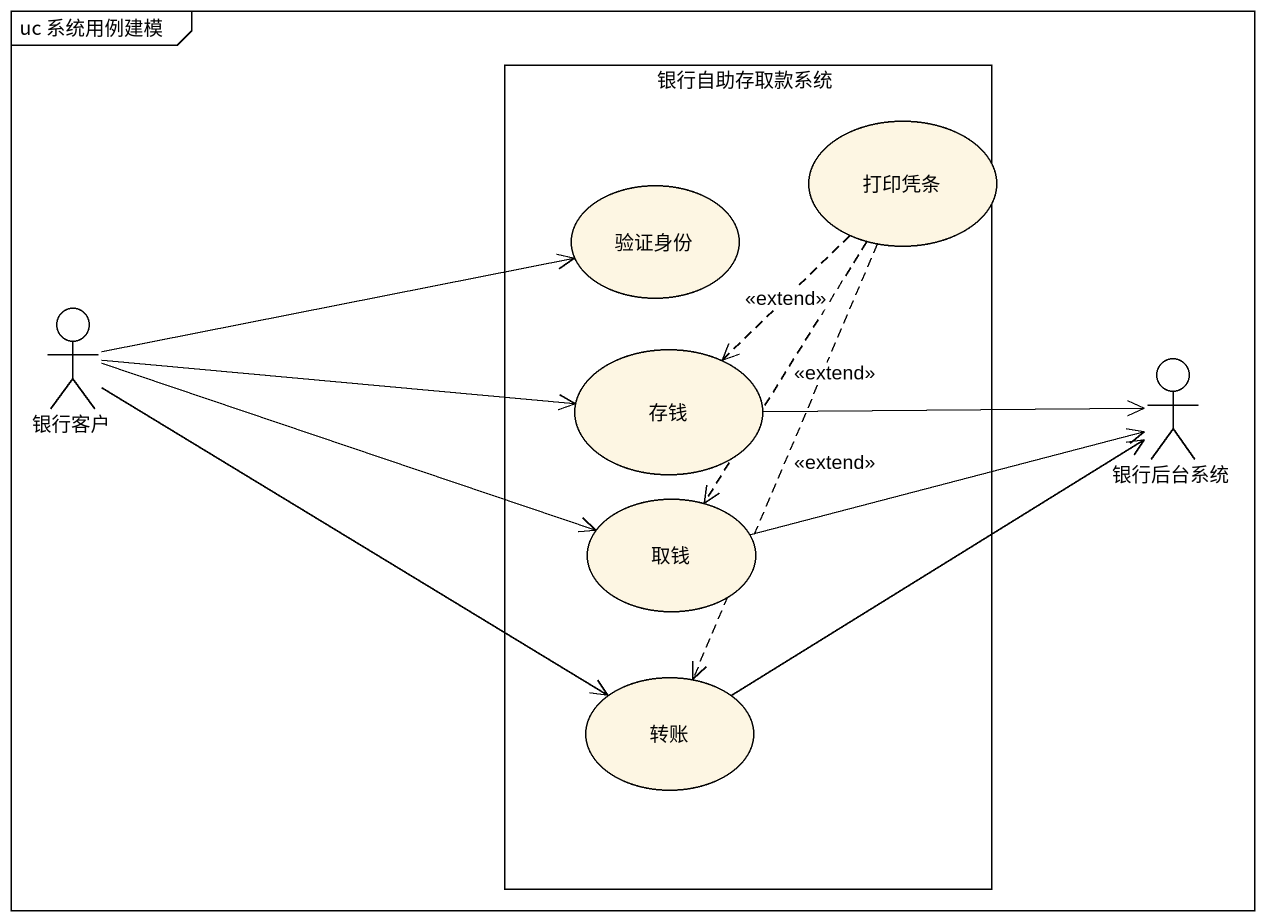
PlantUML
@startuml
mainframe uc 系统用例建模
rectangle 银行自助存取款系统 {
  usecase 打印凭条
  usecase 验证身份
  usecase 存钱
  usecase 取钱
  usecase 转账
}
actor 银行客户
actor 银行后台系统
打印凭条 ..> 存钱 : <<extend>>
打印凭条 ..> 取钱 : <<extend>>
打印凭条 ..> 转账 : <<extend>>
银行客户 -right-> 验证身份
银行客户 -right-> 存钱
银行客户 -right-> 取钱
银行客户 -right-> 转账
存钱 -right-> 银行后台系统
取钱 -right-> 银行后台系统
转账 -right-> 银行后台系统
@enduml
